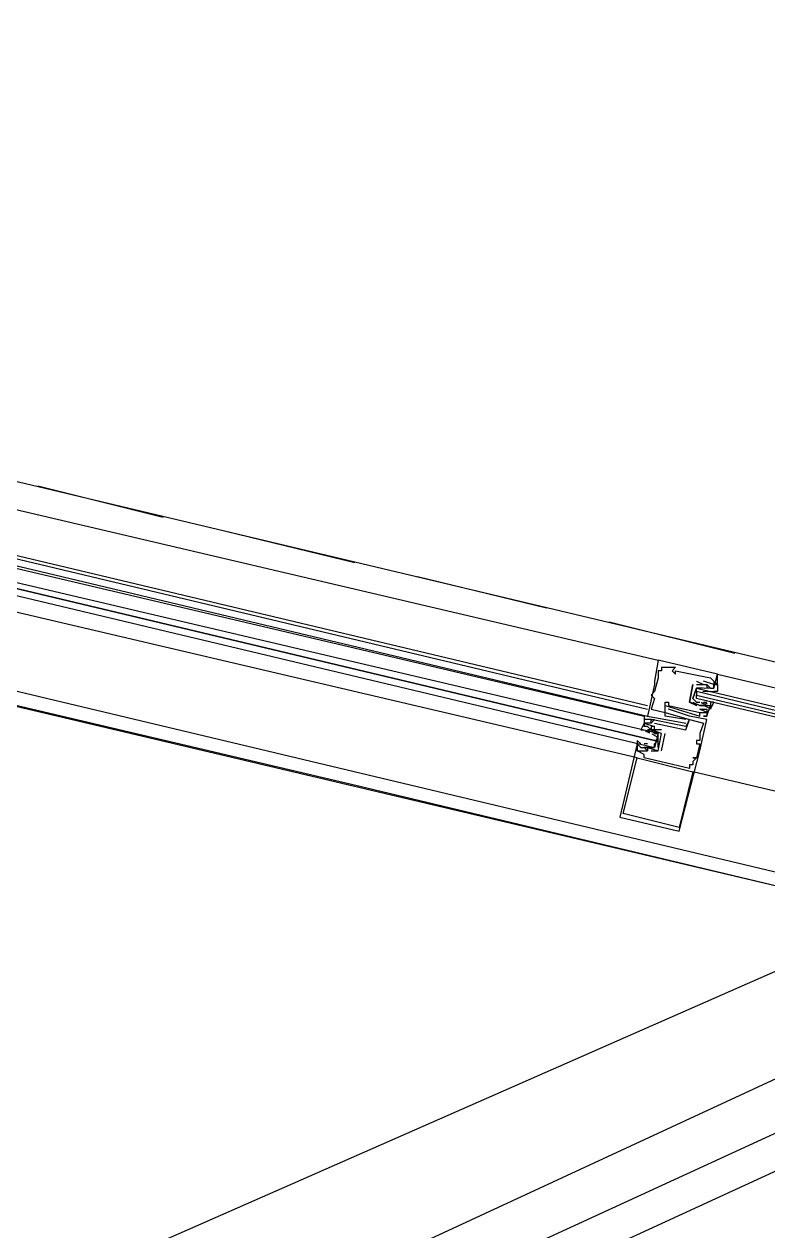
# Model space of a CAD drawing. Header units: feet. Extents: x -84 to 198, y -22 to 181.
# Drawn here: x 79.441 to 82.287, y 14.343 to 18.957 of the extents above; entities that cross this region are included whole.
import ezdxf

# ---------------------------------------------------------------- set-up
doc = ezdxf.new("R2010")
doc.units = ezdxf.units.FT
doc.layers.add('A-LINEA', color=7, linetype='CONTINUOUS')

msp = doc.modelspace()

# ---------------------------------------------------------------- linework, layer by layer
at = {"layer": 'A-LINEA'}
for p, q in [((67.6863, 8.1531), (121.5282, 33.0731)), ((67.2638, 7.8013), (121.7722, 32.846)), ((64.6373, 7.5663), (121.8893, 32.7279)), ((67.2173, 7.6394), (121.8893, 32.7413)), ((72.7333, 17.9244), (86.3467, 14.7111)), ((86.2133, 15.5911), (77.6267, 17.6311)), ((78, 17.4311), (81.8667, 16.5244)), ((77.96, 17.2711), (81.8267, 16.3511)), ((77.96, 17.2578), (81.8267, 16.3378)), ((77.96, 17.2311), (81.8267, 16.3111)), ((77.96, 17.2178), (81.8133, 16.3111)), ((79.4933, 17.1911), (79.9733, 17.0711)), ((81.7867, 16.1511), (77.92, 17.0578)), ((80.2133, 17.0178), (80.7067, 16.8978)), ((86.0267, 14.8311), (77.4533, 16.8711)), ((80.9467, 16.8444), (81.44, 16.7244)), ((81.68, 16.6711), (82.16, 16.5511)), ((81.8667, 16.5244), (81.8667, 16.5244)), ((81.8667, 16.4844), (81.8667, 16.4844)), ((81.88, 16.4978), (81.88, 16.4978)), ((81.88, 16.4844), (81.88, 16.4844)), ((81.92, 16.4844), (81.92, 16.4844)), ((81.9333, 16.4978), (81.9333, 16.4978)), ((81.9333, 16.4844), (81.9333, 16.4844)), ((81.8533, 16.4444), (81.8533, 16.4444)), ((81.8533, 16.4311), (81.8533, 16.4311)), ((81.8667, 16.4578), (81.8667, 16.4578)), ((81.9333, 16.4711), (81.9333, 16.4711)), ((82, 16.4311), (82, 16.4311)), ((82, 16.4311), (82, 16.4311)), ((82.0133, 16.4444), (82.0133, 16.4444)), ((82.0133, 16.4311), (82.0133, 16.4311)), ((82.0133, 16.4311), (82.0133, 16.4311)), ((82.04, 16.4444), (82.04, 16.4444)), ((82.04, 16.4311), (82.04, 16.4311)), ((82.04, 16.4311), (82.04, 16.4311)), ((82.0533, 16.4311), (82.0533, 16.4311)), ((82.0667, 16.4578), (82.0667, 16.4578)), ((82.08, 16.4178), (82.0933, 16.4711)), ((82.08, 16.4444), (82.08, 16.4444)), ((82.08, 16.4311), (82.08, 16.4311)), ((82.0933, 16.4711), (82.0933, 16.4711)), ((81.84, 16.3911), (81.84, 16.3911)), ((81.8533, 16.4044), (81.8533, 16.4044)), ((82, 16.3778), (82.0133, 16.4178)), ((82.0133, 16.4044), (82.0133, 16.3911)), ((82.0267, 16.4178), (82.0267, 16.4178)), ((82.0377, 16.4053), (82.0581, 16.4059)), ((82.0435, 16.4179), (82.0554, 16.4189)), ((82.0533, 16.4178), (82.0533, 16.4178)), ((82.0533, 16.4178), (82.0533, 16.4178)), ((82.0667, 16.4178), (82.0533, 16.4178)), ((82.0568, 16.4046), (82.0687, 16.4056)), ((82.0649, 16.4052), (82.0832, 16.4055)), ((82.0667, 16.4178), (82.0667, 16.4178)), ((82.08, 16.4178), (82.08, 16.4178)), ((81.84, 16.3378), (81.84, 16.3378)), ((81.8533, 16.3778), (81.8533, 16.3778)), ((81.8933, 16.3644), (81.8933, 16.3644)), ((81.8933, 16.3511), (81.8933, 16.3511)), ((81.9067, 16.3644), (81.9067, 16.3644)), ((81.9067, 16.3511), (81.9067, 16.3511)), ((81.9067, 16.3378), (81.9067, 16.3378)), ((81.9867, 16.3644), (81.9867, 16.3644)), ((81.9867, 16.3644), (81.9867, 16.3644)), ((82.0133, 16.3511), (82.0133, 16.3511)), ((82.0267, 16.3644), (82.0267, 16.3644)), ((82.0267, 16.3511), (82.0267, 16.3511)), ((82.0267, 16.3511), (82.0267, 16.3511)), ((82.0267, 16.3378), (82.0267, 16.3378)), ((82.0267, 16.3378), (82.0267, 16.3378)), ((82.0422, 16.3559), (82.0321, 16.3622)), ((82.0505, 16.3531), (82.0325, 16.3627)), ((82.04, 16.3644), (82.0533, 16.3644)), ((82.04, 16.3644), (82.04, 16.3644)), ((82.04, 16.3511), (82.04, 16.3511)), ((82.0556, 16.3559), (82.0454, 16.3622)), ((82.0626, 16.3408), (82.0464, 16.3493)), ((82.0533, 16.3511), (82.0533, 16.3511)), ((82.0533, 16.3378), (82.0533, 16.3378)), ((82.0667, 16.3511), (82.0667, 16.3511)), ((81.8133, 16.3111), (81.8133, 16.2978)), ((81.8133, 16.3111), (81.8133, 16.2978)), ((81.8133, 16.3111), (81.8133, 16.2978)), ((81.8133, 16.2978), (81.8133, 16.2978)), ((81.8267, 16.3111), (81.8267, 16.3111)), ((81.8267, 16.2978), (81.8267, 16.2978)), ((81.84, 16.2978), (81.84, 16.2978)), ((81.84, 16.2978), (81.84, 16.2978)), ((81.8533, 16.2978), (81.8533, 16.2978)), ((81.8933, 16.3244), (81.8933, 16.3244)), ((81.8933, 16.3244), (81.8933, 16.3244)), ((81.8933, 16.3111), (81.8933, 16.3111)), ((81.9067, 16.3244), (81.9067, 16.3244)), ((81.9733, 16.2978), (81.9733, 16.2978)), ((81.9867, 16.3111), (81.9867, 16.3111)), ((81.9867, 16.2978), (81.9867, 16.2978)), ((81.9867, 16.2978), (81.9867, 16.2978)), ((82.0267, 16.3244), (82.0267, 16.3244)), ((82.0267, 16.3244), (82.0267, 16.3244)), ((82.0267, 16.3111), (82.0267, 16.3111)), ((82.04, 16.3111), (82.04, 16.3111)), ((82.0533, 16.3244), (82.0533, 16.3244)), ((82.0533, 16.3244), (82.0533, 16.3244)), ((82.0533, 16.3111), (82.0533, 16.3111)), ((82.0533, 16.3111), (82.0533, 16.3111)), ((82.0533, 16.2978), (82.0533, 16.2978)), ((81.8133, 16.2844), (81.8133, 16.2844)), ((81.8133, 16.2711), (81.8133, 16.2711)), ((81.8174, 16.2548), (81.8336, 16.2463)), ((81.8244, 16.253), (81.8346, 16.2467)), ((81.8267, 16.2844), (81.8267, 16.2844)), ((81.8267, 16.2578), (81.8267, 16.2578)), ((81.8267, 16.2578), (81.84, 16.2578)), ((81.8267, 16.2444), (81.8267, 16.2444)), ((81.84, 16.2844), (81.84, 16.2844)), ((81.84, 16.2844), (81.84, 16.2844)), ((81.84, 16.2711), (81.84, 16.2711)), ((81.84, 16.2578), (81.84, 16.2578)), ((81.84, 16.2578), (81.84, 16.2578)), ((81.8428, 16.2425), (81.8607, 16.2328)), ((81.8511, 16.253), (81.8612, 16.2467)), ((81.8533, 16.2844), (81.8533, 16.2844)), ((81.8533, 16.2711), (81.8533, 16.2711)), ((81.8533, 16.2711), (81.8533, 16.2711)), ((81.88, 16.2578), (81.8533, 16.2578)), ((81.8533, 16.2578), (81.8533, 16.2578)), ((81.8533, 16.2578), (81.8533, 16.2578)), ((81.8533, 16.2444), (81.8533, 16.2444)), ((81.88, 16.2578), (81.88, 16.2578)), ((81.88, 16.1778), (81.8933, 16.2444)), ((81.88, 16.2444), (81.88, 16.2444)), ((81.88, 16.2444), (81.88, 16.2444)), ((81.8933, 16.2444), (81.8933, 16.2444)), ((81.9733, 16.2844), (81.9733, 16.2844)), ((81.9733, 16.2711), (81.9733, 16.2711)), ((81.9733, 16.2578), (81.9733, 16.2578)), ((82.0267, 16.2444), (82.0267, 16.2444)), ((82.04, 16.2844), (82.04, 16.2844)), ((81.7867, 16.2044), (81.7867, 16.2044)), ((81.8133, 16.2044), (81.8133, 16.2044)), ((81.8267, 16.2044), (81.8133, 16.2044)), ((81.8267, 16.2044), (81.8267, 16.2044)), ((81.84, 16.2044), (81.84, 16.2044)), ((81.8667, 16.2178), (81.8667, 16.2178)), ((82.0133, 16.2178), (82.0133, 16.2178)), ((82.0133, 16.2044), (82.0133, 16.2044)), ((82.0267, 16.2311), (82.0267, 16.2311)), ((82.0267, 16.2178), (82.0267, 16.2178)), ((82.0267, 16.2044), (82.0267, 16.2044)), ((81.7867, 16.1778), (81.7867, 16.1778)), ((81.7867, 16.1511), (81.7867, 16.1511)), ((81.8, 16.1911), (81.8, 16.1911)), ((81.8, 16.1778), (81.8, 16.1778)), ((81.8285, 16.1903), (81.8102, 16.1901)), ((81.8232, 16.191), (81.8113, 16.1899)), ((81.8133, 16.1911), (81.8133, 16.1911)), ((81.8133, 16.1911), (81.8133, 16.1911)), ((81.8133, 16.1644), (81.8133, 16.1644)), ((81.8133, 16.1511), (81.8133, 16.1511)), ((81.8423, 16.1902), (81.8219, 16.1897)), ((81.8267, 16.1911), (81.8267, 16.1911)), ((81.8267, 16.1911), (81.8267, 16.1911)), ((81.8267, 16.1778), (81.8267, 16.1778)), ((81.8267, 16.1778), (81.8267, 16.1778)), ((81.8498, 16.191), (81.8379, 16.1899)), ((81.84, 16.1778), (81.8667, 16.1778)), ((81.84, 16.1778), (81.84, 16.1778)), ((81.8667, 16.1778), (81.8667, 16.1778)), ((81.8667, 16.1778), (81.8667, 16.1778)), ((81.8667, 16.1778), (81.8667, 16.1778)), ((81.88, 16.1778), (81.88, 16.1778)), ((82, 16.1511), (82, 16.1511)), ((82.0133, 16.1511), (82.0133, 16.1511)), ((82.0133, 16.1511), (82.0133, 16.1511)), ((82.0267, 16.1778), (82.0267, 16.1778)), ((81.9867, 16.1244), (81.9867, 16.1244)), ((81.9867, 16.1111), (81.9867, 16.1111)), ((82, 16.1378), (82, 16.1378)), ((82, 16.1244), (82, 16.1244)), ((82, 16.0978), (82, 16.0978)), ((81.72, 15.9244), (81.72, 15.9244)), ((81.7333, 15.9378), (81.7333, 15.9378)), ((81.9467, 15.8844), (81.9467, 15.8844)), ((81.9467, 15.8711), (81.9467, 15.8711))]:
    msp.add_line(p, q, dxfattribs=at)
for points in [[(67.2267, 7.6444), (67.2667, 7.8178), (67.76, 9.9244), (68.1067, 9.9378), (69.9867, 17.8978), (72.5733, 17.2844), (72.7333, 17.9244), (80.72, 16.0444), (83.12, 15.4711), (87.16, 14.5111), (90.12, 27.0044), (94.6533, 25.9244), (94.8133, 26.5778), (97.52, 25.9378), (103.5333, 24.5111), (107.3733, 40.7511), (107.64, 40.6978), (108.9733, 40.3778), (112.68, 39.4978), (119.16, 37.9644), (119.2267, 38.2978), (125.3067, 36.8578)], [(77.9333, 17.1244), (81.8533, 16.1911), (81.8533, 16.2044), (81.8667, 16.2178), (81.8533, 16.2178), (77.9333, 17.1511), (81.8533, 16.2178), (81.8667, 16.2178), (81.8667, 16.2311), (81.8667, 16.2444), (77.9467, 17.1644)], [(82.0933, 16.4711), (81.8667, 16.5244), (81.8533, 16.4444), (81.8533, 16.4311), (81.8267, 16.3111), (81.9733, 16.2844), (81.9733, 16.2844)], [(81.88, 16.4978), (81.88, 16.4844), (81.8667, 16.4844), (81.8667, 16.4578), (81.8533, 16.4044), (81.84, 16.3911), (81.8533, 16.3778), (81.84, 16.3378), (81.8933, 16.3244), (81.8933, 16.3644), (81.9067, 16.3644), (81.9067, 16.3511), (82.0267, 16.3244), (82.0267, 16.3244)], [(81.88, 16.4978), (81.9333, 16.4978), (81.92, 16.4844), (81.9333, 16.4711), (81.9333, 16.4844), (82.0667, 16.4578), (82.08, 16.4444), (82.08, 16.4311), (82.04, 16.4444)], [(82, 16.4311), (81.9867, 16.3644), (81.9867, 16.3644), (82.0133, 16.3511)], [(82.04, 16.3511), (82.0267, 16.3511), (81.9867, 16.3644), (82, 16.4311)], [(82.0133, 16.4444), (82.04, 16.4311), (82.04, 16.4311)], [(82.0133, 16.4311), (82.04, 16.4311), (82.0533, 16.4311), (82.0533, 16.4178)], [(82.0133, 16.4311), (82.04, 16.4311), (82.0533, 16.4311), (82.0667, 16.4178), (82.08, 16.4178), (82.08, 16.4311), (82.0933, 16.4311), (82.0933, 16.4044), (82.08, 16.4044)], [(82.08, 16.4444), (82.0933, 16.4311), (82.0933, 16.4711), (84.4133, 15.9244)], [(82.08, 16.4444), (82.0933, 16.4311), (82.0933, 16.4711)], [(82.08, 16.4444), (82.0933, 16.4311), (82.0933, 16.4711)], [(82.04, 16.4178), (82.0267, 16.4178), (82.0133, 16.4178), (82, 16.3778), (82.0133, 16.3644), (82.0267, 16.3644)], [(84.3867, 15.8178), (82.0133, 16.3778), (82.0133, 16.3911), (84.3867, 15.8311), (82.0133, 16.4044), (82.0133, 16.4178), (84.3867, 15.8578)], [(81.8, 16.1911), (81.7867, 16.2044), (81.72, 15.9244), (81.9467, 15.8711), (82.0267, 16.1778), (82.0533, 16.2978), (81.9867, 16.3111), (81.9067, 16.3378)], [(81.9733, 16.2978), (81.8933, 16.3111), (81.8933, 16.3511), (82.0267, 16.3111), (82.0267, 16.3244), (82.0533, 16.3244), (82.0533, 16.3111), (82.04, 16.3111), (82.0533, 16.3111), (82.0667, 16.3511)], [(82, 16.3644), (82.0267, 16.3511), (82.04, 16.3511), (82.0533, 16.3511), (82.0667, 16.3511), (82.0667, 16.3378), (82.08, 16.3644), (82.0667, 16.3644), (82.0667, 16.3511)], [(82.0267, 16.3378), (82.0533, 16.3378), (82.0533, 16.3244), (82.0267, 16.3378)], [(81.8533, 16.2844), (81.9733, 16.2578), (81.9867, 16.2978), (82.04, 16.2844), (82.0267, 16.2444), (82.0267, 16.2311), (82.0267, 16.2178), (82.0133, 16.2178), (82.0133, 16.2044), (82.0267, 16.2044), (82.0133, 16.1511), (82, 16.1511), (82.0133, 16.1511), (82, 16.1378), (82, 16.1244), (81.9867, 16.1244), (81.9867, 16.1111), (81.8133, 16.1511), (81.8133, 16.1644), (81.7867, 16.1778), (81.8, 16.1778), (81.8267, 16.1778), (81.8267, 16.1778)], [(81.8933, 16.3244), (81.9867, 16.2978), (81.9733, 16.2711), (81.84, 16.2978), (81.8533, 16.2978), (81.84, 16.2844), (81.84, 16.2978), (81.8267, 16.2978), (81.8133, 16.2978), (81.8133, 16.2711)], [(81.8133, 16.3111), (81.8133, 16.2844), (81.8133, 16.2844)], [(81.8133, 16.3111), (81.8133, 16.2844), (81.8133, 16.2844)], [(81.8133, 16.3111), (81.8133, 16.2844), (81.8133, 16.2844)], [(81.8667, 16.1911), (81.8667, 16.2444), (81.8533, 16.2578), (81.84, 16.2578), (81.8267, 16.2711), (81.8133, 16.2711), (81.8133, 16.2844), (81.8, 16.2578), (81.8133, 16.2578)], [(81.84, 16.2844), (81.84, 16.2844), (81.8267, 16.2844), (81.8133, 16.2844), (81.8533, 16.2711), (81.8533, 16.2711)], [(81.8267, 16.1911), (81.8667, 16.1778), (81.88, 16.2444), (81.84, 16.2578), (81.8533, 16.2578), (81.8533, 16.2711), (81.84, 16.2711), (81.84, 16.2578), (81.8267, 16.2578), (81.8267, 16.2578)], [(81.84, 16.2578), (81.8533, 16.2444), (81.8667, 16.2444), (81.8533, 16.1911), (81.84, 16.1911), (81.8267, 16.1911)], [(81.8, 16.2044), (81.7867, 16.2178), (81.7867, 16.1911), (81.7867, 16.1778), (81.7867, 16.2044), (81.8, 16.1911), (81.8267, 16.1911), (81.84, 16.1911), (81.8533, 16.1911)], [(81.9467, 15.8844), (81.7333, 15.9378), (81.7867, 16.1511), (82, 16.0978), (81.9467, 15.8844)], [(81.8267, 16.1911), (81.8267, 16.1778), (81.8133, 16.1911), (81.8267, 16.1911), (81.8133, 16.1911)], [(86.0933, 15.1244), (84.32, 15.5511), (82, 16.0978)]]:
    msp.add_lwpolyline(points, dxfattribs=at)

doc.saveas('drawing.dxf')
